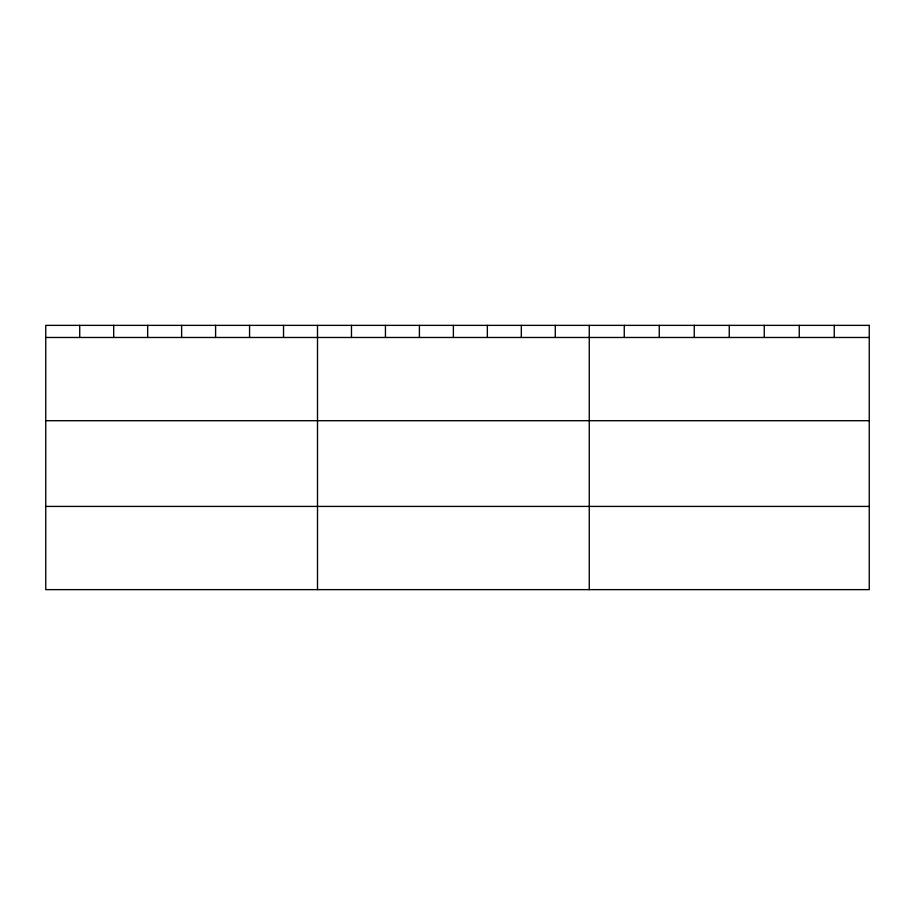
<?xml version="1.0" encoding="UTF-8"?>
<svg xmlns="http://www.w3.org/2000/svg" width="915" height="915" viewBox="0 0 915 915"><rect width="100%" height="100%" fill="white"/><g stroke="black" fill="none" stroke-linecap="round" stroke-linejoin="round"><path stroke-width="1.37" d="M45.75 337.475L869.25 337.475M45.75 420.694L869.25 420.694M45.75 506.418L869.25 506.418M834.251 325.363L834.251 337.475M799.252 325.363L799.252 337.475M764.254 325.363L764.254 337.475M729.255 325.363L729.255 337.475M694.256 325.363L694.256 337.475M659.258 325.363L659.258 337.475M624.259 325.363L624.259 337.475M589.26 325.363L589.26 589.637M555.291 325.363L555.291 337.475M521.321 325.363L521.321 337.475M487.352 325.363L487.352 337.475M453.382 325.363L453.382 337.475M419.413 325.363L419.413 337.475M385.444 325.363L385.444 337.475M351.474 325.363L351.474 337.475M317.505 325.363L317.505 589.637M283.536 325.363L283.536 337.475M249.566 325.363L249.566 337.475M215.597 325.363L215.597 337.475M181.628 325.363L181.628 337.475M147.658 325.363L147.658 337.475M113.689 325.363L113.689 337.475M79.719 325.363L79.719 337.475M869.25 325.363L45.75 325.363L45.75 589.637L869.25 589.637L869.25 325.363"/></g></svg>
